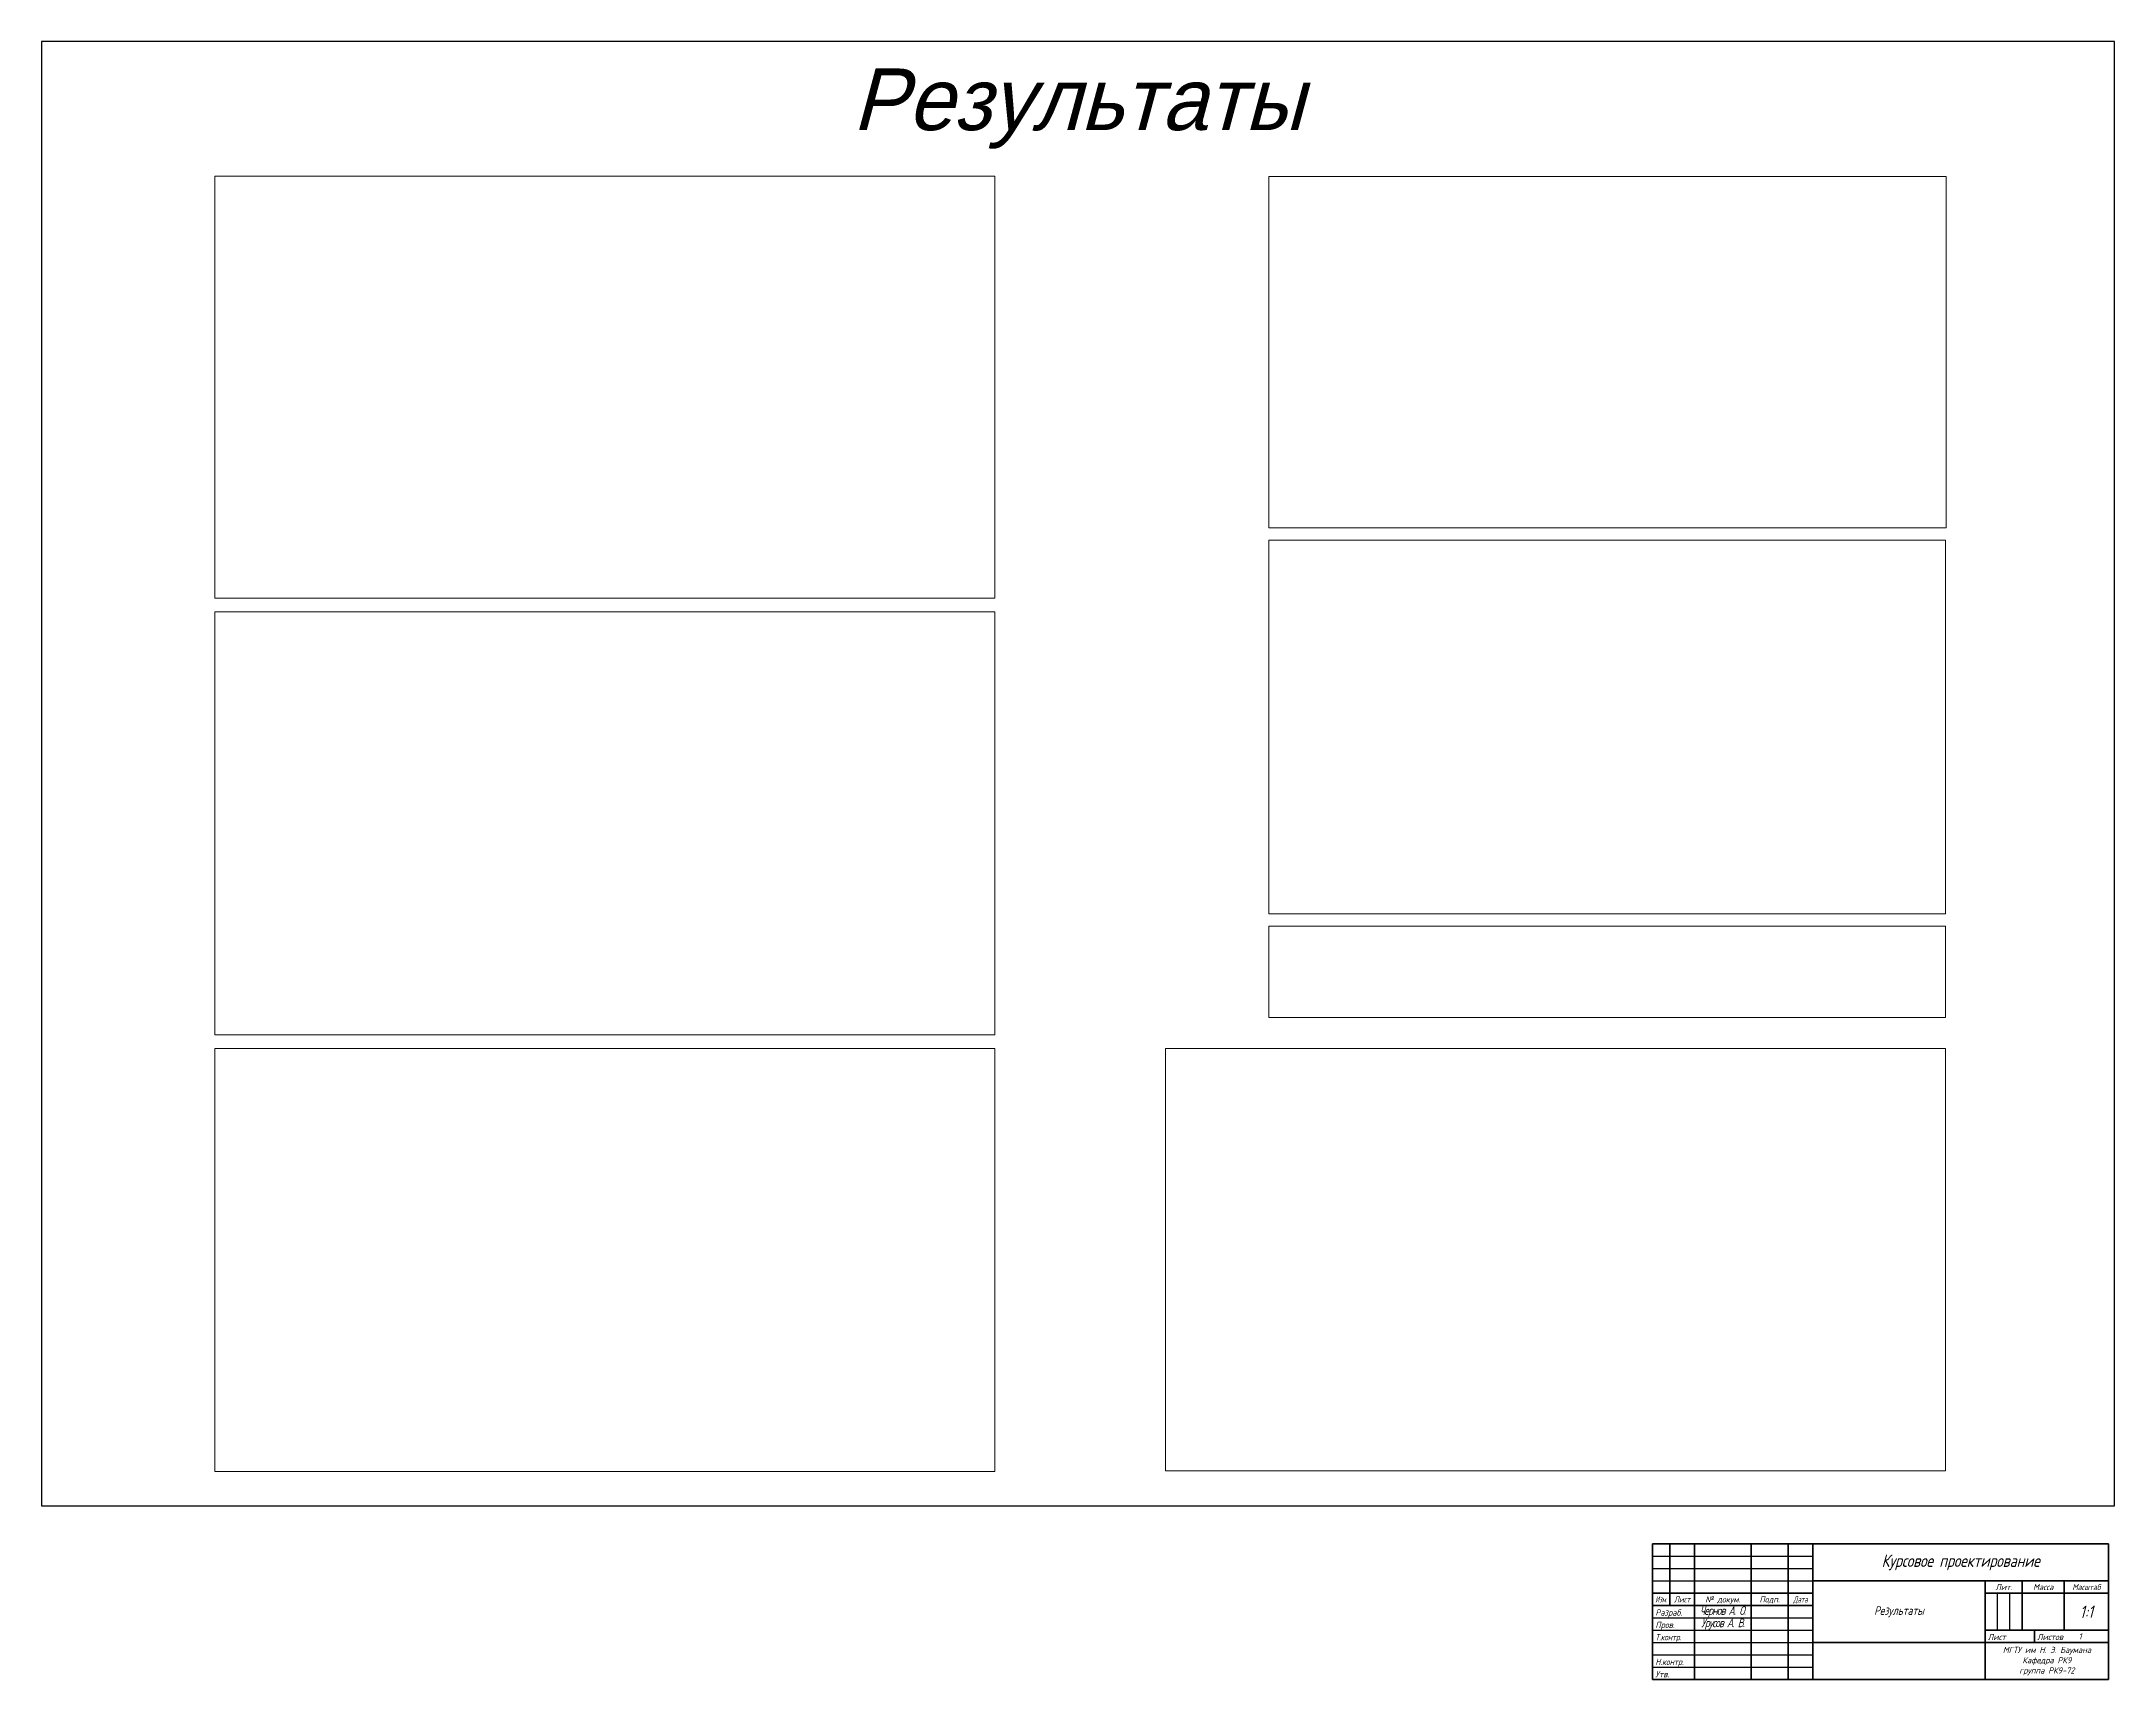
# Model space of a CAD drawing. Header units: millimetres. Extents: x -1205 to 3458, y 452 to 1430.
# Drawn here: x 2617 to 3458, y 765 to 1430 of the extents above; entities that cross this region are included whole.
import ezdxf
from ezdxf.enums import TextEntityAlignment as Align

# ---------------------------------------------------------------- set-up
doc = ezdxf.new("R2010")
doc.units = ezdxf.units.MM
doc.layers.get('0').update_dxf_attribs({"lineweight": 100})
doc.styles.add('GOST 2.304', font='CS_Gost2304.shx', dxfattribs={"oblique": 15})
picture_1 = doc.add_image_def('image2.png', size_in_pixel=(1127, 585))
picture_2 = doc.add_image_def('image3.png', size_in_pixel=(1110, 613))
picture_3 = doc.add_image_def('image4.png', size_in_pixel=(1302, 176))
picture_4 = doc.add_image_def('image5.png', size_in_pixel=(1365, 738))
picture_5 = doc.add_image_def('image6.png', size_in_pixel=(1365, 740))
picture_6 = doc.add_image_def('image7.png', size_in_pixel=(1365, 740))
picture_7 = doc.add_image_def('image8.png', size_in_pixel=(1365, 739))

msp = doc.modelspace()

# ---------------------------------------------------------------- linework, layer by layer
at = {"linetype": 'Continuous', "lineweight": 60}
for p, q in [((3270.77, 820.38), (3455.77, 820.38)), ((3270.77, 765.38), (3270.77, 820.38)), ((3277.77, 795.38), (3277.77, 820.38)), ((3287.77, 765.38), (3287.77, 820.38)), ((3310.77, 765.38), (3310.77, 820.38)), ((3325.77, 765.38), (3325.77, 820.38)), ((3335.77, 765.38), (3335.77, 820.38)), ((3455.77, 765.38), (3455.77, 820.38)), ((3270.77, 800.38), (3335.77, 800.38)), ((3335.77, 805.38), (3455.77, 805.38)), ((3405.77, 765.38), (3405.77, 805.38)), ((3405.77, 800.38), (3455.77, 800.38)), ((3420.77, 785.38), (3420.77, 805.38)), ((3437.77, 785.38), (3437.77, 805.38)), ((3270.77, 795.38), (3335.77, 795.38)), ((3405.77, 785.38), (3455.77, 785.38)), ((3425.77, 780.38), (3425.77, 785.38)), ((3335.77, 780.38), (3455.77, 780.38)), ((3270.77, 765.38), (3455.77, 765.38))]:
    msp.add_line(p, q, dxfattribs=at)
at = {"linetype": 'Continuous', "lineweight": 25}
for p, q in [((3270.77, 815.38), (3335.77, 815.38)), ((3270.77, 810.38), (3335.77, 810.38)), ((3270.77, 805.38), (3335.77, 805.38)), ((3410.77, 785.38), (3410.77, 800.38)), ((3415.77, 785.38), (3415.77, 800.38)), ((3270.77, 790.38), (3335.77, 790.38)), ((3270.77, 785.38), (3335.77, 785.38)), ((3270.77, 780.38), (3335.77, 780.38)), ((3270.77, 775.38), (3335.77, 775.38)), ((3270.77, 770.38), (3335.77, 770.38))]:
    msp.add_line(p, q, dxfattribs=at)
msp.add_lwpolyline([(2617.2, 835.81), (3458.2, 835.81), (3458.2, 1429.81), (2617.2, 1429.81), (2617.2, 835.81)], dxfattribs=at)

# ---------------------------------------------------------------- texts
at = {"linetype": 'Continuous', "lineweight": 25, "style": 'GOST 2.304', "oblique": 15}
for s, width, p in [('Изм.', 0.75, (3274.27, 797.88)), ('Лист', 0.9, (3282.77, 797.88)), ('Дата', 0.8, (3330.77, 797.88)), ('Масштаб', 0.91954, (3446.77, 802.88))]:
    msp.add_text(s, height=2.5, dxfattribs=dict(at, width=width)).set_placement(p, align=Align.MIDDLE_CENTER)
for s, p in [('№ докум.', (3299.27, 797.88)), ('Подп.', (3318.27, 797.88)), ('Лит.', (3413.27, 802.88)), ('Масса', (3429.27, 802.88))]:
    msp.add_text(s, height=2.5, dxfattribs=at).set_placement(p, align=Align.MIDDLE_CENTER)
for s, p in [('Разраб.', (3271.93, 791.3)), ('Пров.', (3271.93, 786.3)), ('Лист', (3406.77, 781.38)), ('Листов', (3426.77, 781.38)), ('Утв.', (3271.93, 766.3))]:
    msp.add_text(s, height=2.5, dxfattribs=at).set_placement(p)
for s, width, p in [('Т.контр.', 0.9, (3271.93, 781.3)), ('Н.контр.', 0.95, (3271.93, 771.3))]:
    msp.add_text(s, height=2.5, dxfattribs=dict(at, width=width)).set_placement(p)
at = {"insert": (3037.7, 1402.58), "char_height": 25, "width": 841, "attachment_point": 5, "style": 'GOST 2.304'}
msp.add_mtext('{\\fCS Standard|b0|i0|c204|p34;Результаты}', dxfattribs=at)
at = {"lineweight": 30, "attachment_point": 5, "style": 'GOST 2.304'}
for s, insert, char_height, width in [('Курсовое проектирование', (3395.77, 812.88), 5, 120), ('{\\T0.75;Чернов А. О.}', (3299.27, 792.88), 3.5, 23), ('Результаты', (3370.77, 792.88), 3.5, 70), ('1:1', (3446.77, 792.88), 5, 18), ('{\\T0.8;Урусов А. В.}', (3299.27, 787.88), 3.5, 23), ('1', (3444.26, 782.88), 2.5, 7.9946), ('МГТУ им Н. Э. Баумана\\PКафедра РК9\\Pгруппа РК9-72', (3430.77, 772.88), 2.5, 50)]:
    msp.add_mtext(s, dxfattribs=dict(at, insert=insert, char_height=char_height, width=width))

# ---------------------------------------------------------------- pictures from other files: only their frames are drawn
at = {"lineweight": 0}
image = msp.add_image(picture_4, insert=(2687.5, 1204.06), size_in_units=(316.43, 171.08), dxfattribs=at)
image.dxf.flags = 7
image = msp.add_image(picture_1, insert=(3115.17, 1232.48), size_in_units=(274.78, 142.63), dxfattribs=at)
image.dxf.flags = 7
image = msp.add_image(picture_2, insert=(3115.17, 1075.95), size_in_units=(274.4, 151.54), dxfattribs=at)
image.dxf.flags = 7
image = msp.add_image(picture_5, insert=(2687.5, 1026.94), size_in_units=(316.43, 171.54), dxfattribs=at)
image.dxf.flags = 7
image = msp.add_image(picture_3, insert=(3115.17, 1033.86), size_in_units=(274.4, 37.09), dxfattribs=at)
image.dxf.flags = 7
image = msp.add_image(picture_6, insert=(2687.5, 849.82), size_in_units=(316.43, 171.54), dxfattribs=at)
image.dxf.flags = 7
image = msp.add_image(picture_7, insert=(3073.14, 850.05), size_in_units=(316.43, 171.31), dxfattribs=at)
image.dxf.flags = 7

doc.saveas('drawing.dxf')
